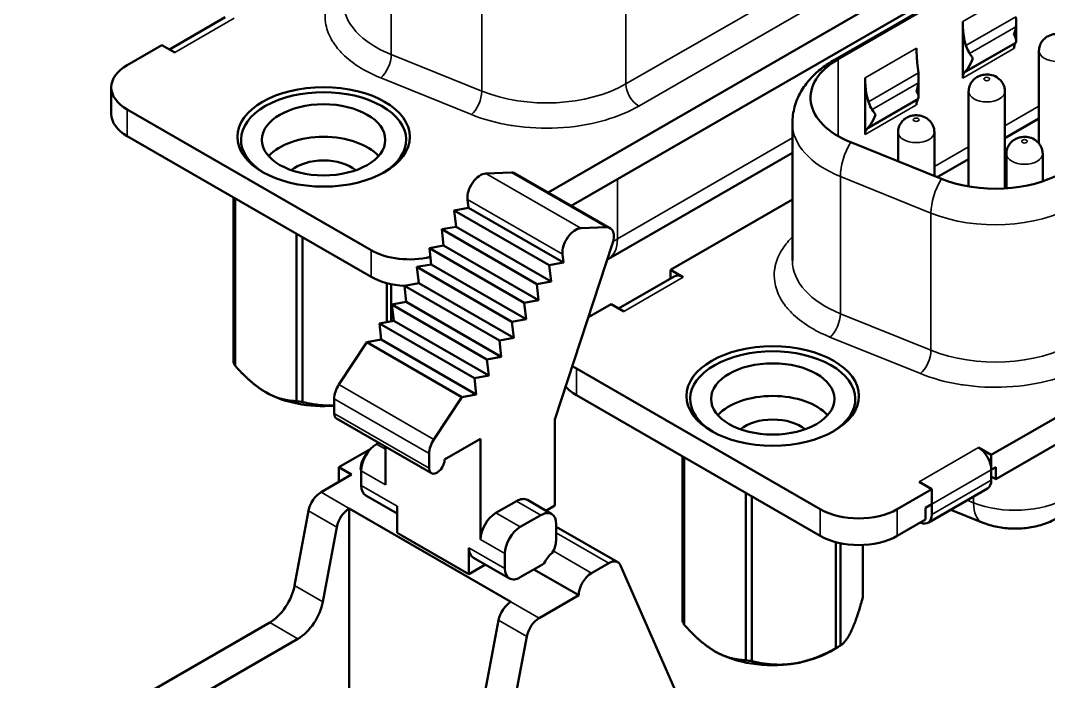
# Model space of a CAD drawing. Header units: millimetres. Extents: x 845 to 2568, y -211 to 570.
# Drawn here: x 1533.04 to 1561.36, y 403.46 to 421.68 of the extents above; entities that cross this region are included whole.
import ezdxf

# ---------------------------------------------------------------- set-up
doc = ezdxf.new("R2010")
doc.units = ezdxf.units.MM
doc.header["$LTSCALE"] = 2
doc.layers.add('외형선(ISO)', color=7, linetype='Continuous', lineweight=50)
doc.layers.add('좁은 외형선(ISO)', color=7, linetype='Continuous', lineweight=35)

msp = doc.modelspace()

# ---------------------------------------------------------------- linework, layer by layer
at = {"layer": '외형선(ISO)'}
for p, q in [((1555.4227, 420.5741), (1563.6959, 425.3506)), ((1555.5692, 420.6193), (1563.8423, 425.3958)), ((1547.5789, 416.9451), (1561.8872, 425.206)), ((1561.7634, 424.3997), (1548.2153, 416.5776)), ((1538.6774, 421.7729), (1537.144, 420.8876)), ((1558.9986, 421.6556), (1558.9986, 420.0943)), ((1560.4714, 421.6391), (1560.4714, 421.1292)), ((1536.9369, 421.0071), (1535.9823, 420.456)), ((1537.2905, 420.803), (1536.9369, 421.0071)), ((1561.1008, 420.8479), (1561.1008, 418.2955)), ((1556.3116, 420.1043), (1556.3116, 418.543)), ((1557.7844, 420.0877), (1557.7844, 419.5779)), ((1535.543, 419.1088), (1535.543, 419.8436)), ((1559.1633, 419.7293), (1559.1633, 417.11)), ((1560.1633, 419.7293), (1560.1633, 417.0555)), ((1535.9823, 419.2313), (1542.6998, 415.3529)), ((1554.3076, 415.0671), (1554.3076, 418.8508)), ((1561.1008, 418.9841), (1560.1633, 418.4428)), ((1557.2188, 418.6066), (1557.2188, 417.8017)), ((1558.2188, 418.6066), (1558.2188, 417.3974)), ((1542.6998, 414.6181), (1535.9823, 418.4964)), ((1558.4117, 417.3194), (1555.9163, 418.3282)), ((1554.3076, 418.0399), (1549.2388, 415.1134)), ((1559.7871, 409.7048), (1574.2615, 418.0616)), ((1560.2028, 418.0106), (1560.2028, 417.058)), ((1561.2028, 418.0106), (1561.2028, 417.249)), ((1559.1633, 417.8655), (1558.2975, 417.3656)), ((1545.8626, 417.4661), (1546.571, 417.4937)), ((1546.6692, 417.4703), (1549.2855, 415.9598)), ((1574.1378, 417.2553), (1559.9108, 409.0414)), ((1538.9078, 412.2642), (1538.9078, 416.8074)), ((1538.9522, 416.7818), (1538.9522, 412.1686)), ((1545.3867, 416.5198), (1545.3606, 416.7512)), ((1554.3076, 416.7475), (1550.9482, 414.8079)), ((1544.9925, 416.4491), (1545.3867, 416.5198)), ((1545.043, 416.0005), (1544.9925, 416.4491)), ((1547.6088, 414.9386), (1544.9925, 416.4491)), ((1545.3867, 416.5198), (1548.0029, 415.0093)), ((1547.4127, 416.5711), (1547.4127, 416.5711)), ((1547.5255, 416.506), (1547.5254, 416.506)), ((1547.5364, 416.4996), (1547.5364, 416.4997)), ((1547.8083, 416.3427), (1547.8083, 416.3427)), ((1540.6492, 411.1888), (1540.6492, 415.802)), ((1544.6489, 415.9299), (1545.043, 416.0005)), ((1547.2652, 414.4194), (1544.6489, 415.9299)), ((1544.6993, 415.4812), (1544.6489, 415.9299)), ((1545.043, 416.0005), (1547.6593, 414.49)), ((1547.0493, 415.7762), (1547.0494, 415.7762)), ((1549.1873, 415.9831), (1548.4789, 415.9555)), ((1540.8149, 415.7063), (1540.8149, 411.1631)), ((1544.3052, 415.4106), (1544.6993, 415.4812)), ((1544.6993, 415.4812), (1547.3156, 413.9707)), ((1549.3536, 415.5322), (1547.7661, 410.6845)), ((1544.3558, 414.9619), (1544.3052, 415.4106)), ((1546.9215, 413.9001), (1544.3052, 415.4106)), ((1547.9769, 415.2406), (1548.0029, 415.0093)), ((1543.9616, 414.8914), (1544.3558, 414.9619)), ((1544.0121, 414.4426), (1543.9616, 414.8914)), ((1546.5779, 413.3808), (1543.9616, 414.8914)), ((1544.3558, 414.9619), (1546.9721, 413.4514)), ((1548.0029, 415.0093), (1547.6088, 414.9386)), ((1547.6088, 414.9386), (1547.6593, 414.49)), ((1551.0518, 414.6285), (1549.5184, 413.7432)), ((1550.9482, 414.8079), (1551.3018, 414.6038)), ((1550.9482, 414.8079), (1550.9482, 414.5687)), ((1543.1331, 413.3697), (1543.1331, 414.4438)), ((1543.2544, 414.4152), (1543.2544, 413.3915)), ((1543.618, 414.3721), (1544.0121, 414.4426)), ((1543.6685, 413.9233), (1543.618, 414.3721)), ((1546.2343, 412.8615), (1543.618, 414.3721)), ((1544.0121, 414.4426), (1546.6284, 412.9321)), ((1547.6593, 414.49), (1547.2652, 414.4194)), ((1547.2652, 414.4194), (1547.3156, 413.9707)), ((1543.2743, 413.8527), (1543.6685, 413.9233)), ((1543.3249, 413.4041), (1543.2743, 413.8527)), ((1545.8906, 412.3422), (1543.2743, 413.8527)), ((1543.6685, 413.9233), (1546.2847, 412.4128)), ((1547.3156, 413.9707), (1546.9215, 413.9001)), ((1546.9215, 413.9001), (1546.9721, 413.4514)), ((1549.3113, 413.8628), (1548.6894, 413.5037)), ((1549.6648, 413.6587), (1549.3113, 413.8628)), ((1542.9307, 413.3335), (1543.3249, 413.4041)), ((1542.9812, 412.8848), (1542.9307, 413.3335)), ((1545.547, 411.823), (1542.9307, 413.3335)), ((1543.3249, 413.4041), (1545.9412, 411.8935)), ((1546.9721, 413.4514), (1546.5779, 413.3808)), ((1546.5779, 413.3808), (1546.6284, 412.9321)), ((1546.6284, 412.9321), (1546.2343, 412.8615)), ((1541.8133, 411.6448), (1542.5871, 412.8141)), ((1542.5871, 412.8141), (1542.9812, 412.8848)), ((1545.2034, 411.3036), (1542.5871, 412.8141)), ((1542.9812, 412.8848), (1545.5975, 411.3743)), ((1546.2343, 412.8615), (1546.2847, 412.4128)), ((1546.2847, 412.4128), (1545.8906, 412.3422)), ((1545.8906, 412.3422), (1545.9412, 411.8935)), ((1548.3567, 412.0869), (1555.0742, 408.2086)), ((1545.9412, 411.8935), (1545.547, 411.823)), ((1545.547, 411.823), (1545.5975, 411.3743)), ((1541.685, 410.8478), (1541.685, 411.2561)), ((1542.5176, 411.2382), (1542.5176, 411.2382)), ((1545.2034, 411.3036), (1544.4296, 410.1343)), ((1545.5975, 411.3743), (1545.2034, 411.3036)), ((1555.0742, 407.4737), (1548.3567, 411.3521)), ((1541.7472, 410.7105), (1544.3634, 409.2)), ((1547.7661, 408.3115), (1547.7661, 410.6845)), ((1544.7256, 409.5822), (1545.7155, 410.1538)), ((1545.7155, 410.1538), (1545.7155, 407.3726)), ((1542.6928, 409.8783), (1541.8089, 409.368)), ((1542.9098, 410.0393), (1542.8517, 410.0058)), ((1543.0992, 408.8831), (1543.0992, 409.9299)), ((1559.4335, 409.9089), (1559.7871, 409.7048)), ((1544.3013, 409.7455), (1544.3013, 409.3373)), ((1551.2821, 405.1199), (1551.2821, 409.6631)), ((1551.3265, 409.6374), (1551.3265, 405.0242)), ((1559.7871, 409.2965), (1559.7871, 409.7048)), ((1541.8089, 409.368), (1541.8089, 408.9597)), ((1541.8089, 409.368), (1542.1624, 409.1639)), ((1542.428, 409.2963), (1542.4099, 409.3067)), ((1542.4275, 408.8627), (1542.4275, 409.2709)), ((1559.9108, 409.368), (1559.7871, 409.2965)), ((1559.7871, 409.2965), (1559.7871, 409.0108)), ((1559.9108, 409.0414), (1559.9108, 409.368)), ((1541.321, 408.678), (1542.1624, 409.1639)), ((1558.1501, 408.7597), (1557.7966, 408.9638)), ((1559.9108, 409.0414), (1559.7871, 409.1128)), ((1553.0236, 404.0444), (1553.0236, 408.6576)), ((1557.1955, 408.2086), (1558.1501, 408.7597)), ((1558.0466, 407.8368), (1559.6835, 408.7819)), ((1558.1501, 408.7597), (1558.1501, 408.3514)), ((1542.5517, 408.588), (1543.4174, 408.0882)), ((1546.1398, 408.1074), (1546.7055, 408.4339)), ((1547.0055, 408.4637), (1547.6773, 408.0759)), ((1553.1893, 408.562), (1553.1893, 404.0188)), ((1540.9772, 408.1668), (1540.5942, 406.1079)), ((1546.5536, 405.657), (1542.0988, 408.229)), ((1542.0988, 400.309), (1542.0988, 408.229)), ((1543.4174, 407.5614), (1543.4174, 408.2911)), ((1547.5177, 408.168), (1547.7661, 408.3115)), ((1558.1501, 408.3514), (1557.9733, 408.2494)), ((1557.9733, 408.2494), (1557.9733, 407.9228)), ((1558.1501, 408.0657), (1558.1501, 408.3514)), ((1559.5389, 407.844), (1558.6686, 408.1959)), ((1546.8115, 407.7196), (1547.3772, 408.0461)), ((1547.8015, 407.8012), (1547.8015, 407.393)), ((1557.9733, 407.9228), (1557.1955, 407.4737)), ((1541.755, 407.7178), (1541.3721, 405.6588)), ((1543.4174, 407.5614), (1545.3973, 406.4183)), ((1547.8015, 407.7273), (1549.4982, 406.7477)), ((1555.5075, 404.3774), (1555.5075, 407.2994)), ((1555.6288, 407.2708), (1555.6288, 404.4475)), ((1545.3973, 406.4183), (1545.3973, 407.148)), ((1546.3873, 406.9847), (1546.3873, 406.5765)), ((1556.25, 405.7859), (1556.25, 407.2226)), ((1545.3973, 406.4183), (1545.8535, 406.6817)), ((1545.5216, 406.8734), (1546.5115, 406.3018)), ((1548.7739, 406.449), (1549.2483, 406.7229)), ((1546.8115, 406.3315), (1547.3772, 406.6581)), ((1548.4203, 405.8366), (1547.1873, 406.5485)), ((1549.576, 406.6569), (1552.4579, 400.0844)), ((1548.4203, 405.8366), (1547.3314, 405.2079)), ((1518.4956, 392.7237), (1539.9068, 405.0855)), ((1546.2098, 405.1458), (1545.8268, 403.0868)), ((1546.9876, 404.6967), (1546.6046, 402.6377)), ((1497.2875, 379.5811), (1540.6846, 404.6364)), ((1555.357, 404.2894), (1555.5692, 404.4118))]:
    msp.add_line(p, q, dxfattribs=at)
for centre, major_axis, ratio, start_param, end_param in [((1560.2714, 422.07), (-0.1302, 0.6953), 0.218386, 3.746559, 4.2564043), ((1559.1401, 421.4168), (-0.1302, 0.6953), 0.218386, 2.1802648, 2.6901101), ((1560.2714, 420.9167), (0.1953, 0.2135), 0.2019062, 5.5517915, 5.7631479), ((1557.4076, 419.5579), (-2.6, 0), 0.5773503, 5.4977871, 7.2431164), ((1537.043, 419.8436), (-1.5, 0), 0.5773503, 5.4977871, 7.0685835), ((1559.1401, 420.2635), (0.1953, 0.2135), 0.2019062, 1.656315, 1.8676714), ((1557.5844, 420.5187), (-0.1302, 0.6953), 0.218386, 3.746559, 4.2564043), ((1541.3917, 418.3944), (2.275, 0), 0.5773503, 5.5195305, 10.1884328), ((1556.4531, 419.8655), (-0.1302, 0.6953), 0.218386, 2.1802648, 2.6901101), ((1557.5844, 419.3654), (0.1953, 0.2135), 0.2019062, 5.5517915, 5.7631479), ((1537.043, 419.1088), (-1.5, 0), 0.5773503, 0, 0.7853982), ((1556.4531, 418.7122), (0.1953, 0.2135), 0.2019062, 1.656315, 1.8676714), ((1541.3917, 417.4962), (-1.7, 0), 0.5773503, 3.616819, 5.807959), ((1541.3917, 417.2039), (-1.08, 0), 0.5773503, 3.7451263, 5.6796516), ((1545.7109, 417.0097), (0.25, 0.433), 0.5773503, 0.341828, 2.4945526), ((1546.4192, 417.0372), (0.25, 0.433), 0.5773503, 0, 0.3413858), ((1559.903, 418.5491), (-2.6, 0), 0.5773503, 0.9599311, 2.3561945), ((1547.0591, 416.645), (0.25, -0.433), 0.5773503, 1.1099203, 1.1101029), ((1548.3272, 415.4992), (0.25, 0.433), 0.5773503, 0.341828, 2.4945526), ((1549.0355, 415.5267), (0.25, 0.433), 0.5773503, 5.0461119, 6.6248868), ((1543.7605, 415.9653), (1.5, 0), 0.5773503, 3.9269908, 5.1039284), ((1543.7605, 415.2304), (1.5, 0), 0.5773503, 3.9269908, 4.6175178), ((1551.3018, 414.1955), (-0.25, 0.433), 0.5773503, 5.4977871, 6.2831853), ((1553.766, 411.25), (2.275, 0), 0.5773503, 5.5195305, 10.1884328), ((1541.3917, 412.5972), (-2.55, 0), 0.5773503, 0.2281579, 0.2954408), ((1549.4173, 412.6993), (1.5, 0), 0.5773503, 3.8186826, 3.9269908), ((1542.0386, 411.4602), (-0.25, -0.433), 0.5773503, 4.617773, 5.4977871), ((1549.4173, 411.9644), (1.5, 0), 0.5773503, 3.5863473, 3.9269908), ((1541.3917, 412.3523), (-2.25, 0), 0.5773503, 0.7853982, 1.7015433), ((1553.766, 410.3519), (-1.7, 0), 0.5773503, 3.616819, 5.807959), ((1541.3917, 412.5972), (-2.55, 0), 0.5773503, 1.2753555, 1.3426384), ((1541.8972, 410.9703), (-0.15, -0.2598), 0.5773503, 5.4977871, 6.2831853), ((1553.766, 410.0596), (-1.08, 0), 0.5773503, 3.7451263, 5.6796516), ((1544.6549, 409.9497), (-0.25, -0.433), 0.5773503, 4.617773, 5.4977871), ((1542.7635, 409.5109), (0.25, 0.433), 0.5773503, 1.0908837, 2.3561945), ((1542.8517, 409.5159), (-0.3, -0.5196), 0.5773503, 3.9269908, 5.4977871), ((1559.4335, 409.5007), (0.25, -0.433), 0.5773503, 0.7853982, 2.3561945), ((1544.5134, 409.4598), (-0.15, -0.2598), 0.5773503, 5.4977871, 8.6393798), ((1559.4335, 409.2149), (0.25, -0.433), 0.5773503, 0, 0.7853982), ((1541.321, 408.2698), (0.25, 0.433), 0.5773503, 0.7853982, 2.1200594), ((1542.8517, 409.1076), (-0.3, -0.5196), 0.5773503, 5.4977871, 6.2831853), ((1546.7056, 407.9442), (0.2999, 0.5195), 0.5773503, 0, 0.7855949), ((1542.0988, 407.8207), (0.25, 0.433), 0.5773503, 0.7853982, 2.1200594), ((1546.1398, 407.6175), (-0.3, -0.5196), 0.5773503, 3.9269908, 5.4977871), ((1547.3773, 407.5563), (0.2999, 0.5195), 0.5773503, 5.4977871, 7.0687802), ((1556.1349, 408.8209), (1.5, 0), 0.5773503, 3.9269908, 5.4977871), ((1557.7966, 408.2698), (0.25, -0.433), 0.5773503, 5.6035746, 7.0685835), ((1546.8115, 407.2297), (-0.3, -0.5196), 0.5773503, 3.9269908, 5.4977871), ((1547.3772, 407.148), (0.3, 0.5196), 0.5773503, 4.7685502, 5.4977871), ((1556.1349, 408.0861), (1.5, 0), 0.5773503, 3.9269908, 5.4977871), ((1545.8216, 407.393), (-0.3, -0.5196), 0.5773503, 5.4977871, 6.2831853), ((1547.7486, 406.6327), (0.25, 0.433), 0.5773503, 0.9415119, 1.6918081), ((1547.3772, 407.148), (0.3, 0.5196), 0.5773503, 3.9269908, 4.1479551), ((1549.2483, 406.3148), (0.2499, 0.4329), 0.5773503, 5.8817652, 7.0685835), ((1546.8115, 406.8214), (-0.3, -0.5196), 0.5773503, 5.4977871, 7.0685835), ((1548.7739, 406.0408), (0.25, 0.433), 0.5773503, 0.7853982, 2.3561945), ((1539.9068, 405.902), (-0.5, -0.866), 0.5773503, 0.7853982, 2.1200594), ((1540.6846, 405.4529), (-0.5, -0.866), 0.5773503, 0.7853982, 2.1200594), ((1546.5536, 405.2488), (0.25, 0.433), 0.5773503, 0.7853982, 2.1200594), ((1547.3314, 404.7997), (0.25, 0.433), 0.5773503, 0.7853982, 2.1200594), ((1553.766, 405.4529), (-2.55, 0), 0.5773503, 0.2281579, 0.2954408), ((1553.766, 405.4529), (-2.55, 0), 0.5773503, 2.322553, 2.3898359), ((1553.766, 405.2079), (-2.25, 0), 0.5773503, 0.7853982, 1.8325957), ((1553.766, 405.2079), (-2.25, 0), 0.5773503, 1.8325957, 2.3561945), ((1553.766, 405.4529), (-2.55, 0), 0.5773503, 1.2753555, 1.3426384)]:
    msp.add_ellipse(centre, major_axis=major_axis, ratio=ratio, start_param=start_param, end_param=end_param, dxfattribs=at)
for centre, major_axis in [((1541.3917, 418.476), (2.375, 0)), ((1541.3917, 418.3944), (1.7, 0)), ((1553.766, 411.3317), (2.375, 0)), ((1553.766, 411.25), (1.7, 0))]:
    msp.add_ellipse(centre, major_axis=major_axis, ratio=0.5773503, dxfattribs=at)
for points, knots in [([(1559.0901, 420.9955), (1559.0599, 421.079), (1559.0406, 421.1716), (1559.006, 421.3998), (1558.9986, 421.5358), (1558.9986, 421.6556)], [0.148006535, 0.148006535, 0.148006535, 0.148006535, 0.17774772, 0.17774772, 0.221755516, 0.221755516, 0.221755516, 0.221755516]), ([(1560.4623, 421.0824), (1560.4702, 421.1007), (1560.4726, 421.12), (1560.4675, 421.186), (1560.4444, 421.2383), (1560.4128, 421.2929)], [-0.043815364, -0.043815364, -0.043815364, -0.043815364, -0.029927728, -0.029927728, 0, 0, 0, 0]), ([(1561.1008, 420.8479), (1561.1008, 420.8957), (1561.1088, 420.9434), (1561.1376, 421.032), (1561.1588, 421.0722), (1561.2104, 421.146), (1561.2415, 421.1771), (1561.3118, 421.2338), (1561.3507, 421.2552), (1561.4379, 421.2926), (1561.4851, 421.3039), (1561.5869, 421.3168), (1561.6412, 421.3156), (1561.753, 421.2958), (1561.8108, 421.2781), (1561.919, 421.2136), (1561.968, 421.1754), (1562.0414, 421.0761), (1562.0679, 421.0264), (1562.0948, 420.9307), (1562.1008, 420.8894), (1562.1008, 420.8479)], [3.9269908, 3.9269908, 3.9269908, 3.9269908, 4.1124002, 4.1124002, 4.3104214, 4.3104214, 4.5478299, 4.5478299, 4.8593371, 4.8593371, 5.2824853, 5.2824853, 5.7958812, 5.7958812, 6.2997898, 6.2997898, 6.665187, 6.665187, 6.9078601, 6.9078601, 7.0685835, 7.0685835, 7.0685835, 7.0685835]), ([(1557.7258, 420.9207), (1557.7258, 420.801), (1557.7349, 420.6659), (1557.7588, 420.4315), (1557.7715, 420.3352), (1557.7781, 420.238)], [0, 0, 0, 0, 0.044007796, 0.044007796, 0.073748981, 0.073748981, 0.073748981, 0.073748981]), ([(1560.4456, 421.0493), (1560.4398, 421.0389), (1560.4338, 421.0263), (1560.4188, 420.9831), (1560.4128, 420.9472), (1560.4128, 420.9108)], [-0.020053326, -0.020053326, -0.020053326, -0.020053326, -0.013347747, -0.013347747, 0, 0, 0, 0]), ([(1555.4227, 420.5741), (1555.3057, 420.5065), (1555.1932, 420.431), (1554.98, 420.2616), (1554.8792, 420.1676), (1554.6943, 419.9582), (1554.6103, 419.8426), (1554.4676, 419.5891), (1554.4092, 419.4511), (1554.3291, 419.1589), (1554.3076, 419.0049), (1554.3076, 418.8508)], [1.57079633, 1.57079633, 1.57079633, 1.57079633, 1.72787596, 1.72787596, 1.88495559, 1.88495559, 2.04203522, 2.04203522, 2.19911486, 2.19911486, 2.35619449, 2.35619449, 2.35619449, 2.35619449]), ([(1559.2815, 420.6397), (1559.2499, 420.5486), (1559.2046, 420.4569), (1559.1299, 420.3448), (1559.1049, 420.3124), (1559.0804, 420.2845)], [-0.190011881, -0.190011881, -0.190011881, -0.190011881, -0.160084153, -0.160084153, -0.146196517, -0.146196517, -0.146196517, -0.146196517]), ([(1556.4031, 419.4441), (1556.3729, 419.5277), (1556.3536, 419.6202), (1556.319, 419.8484), (1556.3116, 419.9845), (1556.3116, 420.1043)], [0.148006535, 0.148006535, 0.148006535, 0.148006535, 0.17774772, 0.17774772, 0.221755516, 0.221755516, 0.221755516, 0.221755516]), ([(1558.9986, 420.0943), (1558.9986, 420.1247), (1559.0024, 420.1553), (1559.0182, 420.2032), (1559.0284, 420.2221), (1559.0417, 420.2387)], [0.150371241, 0.150371241, 0.150371241, 0.150371241, 0.161544156, 0.161544156, 0.170262791, 0.170262791, 0.170262791, 0.170262791]), ([(1559.1633, 419.7293), (1559.1633, 419.7771), (1559.1713, 419.8248), (1559.2001, 419.9134), (1559.2214, 419.9536), (1559.273, 420.0274), (1559.304, 420.0585), (1559.3743, 420.1152), (1559.4132, 420.1366), (1559.5005, 420.174), (1559.5476, 420.1853), (1559.6494, 420.1982), (1559.7037, 420.197), (1559.8156, 420.1772), (1559.8734, 420.1595), (1559.9815, 420.095), (1560.0305, 420.0568), (1560.1039, 419.9575), (1560.1305, 419.9078), (1560.1574, 419.8121), (1560.1633, 419.7708), (1560.1633, 419.7293)], [3.9269908, 3.9269908, 3.9269908, 3.9269908, 4.1124002, 4.1124002, 4.3104214, 4.3104214, 4.5478299, 4.5478299, 4.8593371, 4.8593371, 5.2824853, 5.2824853, 5.7958812, 5.7958812, 6.2997898, 6.2997898, 6.665187, 6.665187, 6.9078601, 6.9078601, 7.0685835, 7.0685835, 7.0685835, 7.0685835]), ([(1557.7753, 419.5311), (1557.7832, 419.5493), (1557.7856, 419.5686), (1557.7805, 419.6347), (1557.7574, 419.6869), (1557.7258, 419.7416)], [-0.043815364, -0.043815364, -0.043815364, -0.043815364, -0.029927728, -0.029927728, 0, 0, 0, 0]), ([(1557.7586, 419.4979), (1557.7528, 419.4876), (1557.7468, 419.475), (1557.7318, 419.4317), (1557.7258, 419.3958), (1557.7258, 419.3595)], [-0.020053326, -0.020053326, -0.020053326, -0.020053326, -0.013347747, -0.013347747, 0, 0, 0, 0]), ([(1556.5945, 419.0884), (1556.5629, 418.9973), (1556.5176, 418.9055), (1556.4429, 418.7934), (1556.4179, 418.7611), (1556.3934, 418.7332)], [-0.190011881, -0.190011881, -0.190011881, -0.190011881, -0.160084153, -0.160084153, -0.146196517, -0.146196517, -0.146196517, -0.146196517]), ([(1557.2188, 418.6066), (1557.2188, 418.6545), (1557.2268, 418.7021), (1557.2556, 418.7907), (1557.2768, 418.8309), (1557.3284, 418.9047), (1557.3595, 418.9358), (1557.4298, 418.9925), (1557.4687, 419.0139), (1557.5559, 419.0513), (1557.603, 419.0626), (1557.7049, 419.0755), (1557.7592, 419.0743), (1557.871, 419.0545), (1557.9288, 419.0368), (1558.037, 418.9723), (1558.086, 418.9341), (1558.1594, 418.8348), (1558.1859, 418.7852), (1558.2128, 418.6894), (1558.2188, 418.6481), (1558.2188, 418.6066)], [3.9269908, 3.9269908, 3.9269908, 3.9269908, 4.1124002, 4.1124002, 4.3104214, 4.3104214, 4.5478299, 4.5478299, 4.8593371, 4.8593371, 5.2824853, 5.2824853, 5.7958812, 5.7958812, 6.2997898, 6.2997898, 6.665187, 6.665187, 6.9078601, 6.9078601, 7.0685835, 7.0685835, 7.0685835, 7.0685835]), ([(1556.3116, 418.543), (1556.3116, 418.5734), (1556.3154, 418.6039), (1556.3312, 418.6519), (1556.3414, 418.6708), (1556.3547, 418.6874)], [0.150371241, 0.150371241, 0.150371241, 0.150371241, 0.161544156, 0.161544156, 0.170262791, 0.170262791, 0.170262791, 0.170262791]), ([(1560.2028, 418.0106), (1560.2028, 418.0584), (1560.2108, 418.106), (1560.2395, 418.1946), (1560.2608, 418.2348), (1560.3124, 418.3087), (1560.3435, 418.3397), (1560.4138, 418.3965), (1560.4527, 418.4179), (1560.5399, 418.4553), (1560.587, 418.4666), (1560.6889, 418.4795), (1560.7432, 418.4783), (1560.855, 418.4585), (1560.9128, 418.4408), (1561.021, 418.3762), (1561.07, 418.338), (1561.1434, 418.2388), (1561.1699, 418.1891), (1561.1968, 418.0934), (1561.2028, 418.052), (1561.2028, 418.0106)], [3.9269908, 3.9269908, 3.9269908, 3.9269908, 4.1124002, 4.1124002, 4.3104214, 4.3104214, 4.5478299, 4.5478299, 4.8593371, 4.8593371, 5.2824853, 5.2824853, 5.7958812, 5.7958812, 6.2997898, 6.2997898, 6.665187, 6.665187, 6.9078601, 6.9078601, 7.0685835, 7.0685835, 7.0685835, 7.0685835]), ([(1559.5389, 407.844), (1559.6765, 407.7884), (1559.8146, 407.7488), (1560.0916, 407.6937), (1560.2304, 407.6784), (1560.5083, 407.67), (1560.6473, 407.6769), (1560.9247, 407.7139), (1561.0632, 407.7439), (1561.3391, 407.8322), (1561.4768, 407.8903), (1561.6132, 407.9691)], [3.3161256, 3.3161256, 3.3161256, 3.3161256, 3.5953783, 3.5953783, 3.8746309, 3.8746309, 4.1538836, 4.1538836, 4.4331363, 4.4331363, 4.712389, 4.712389, 4.712389, 4.712389])]:
    msp.add_open_spline(points, degree=3, knots=knots, dxfattribs=at)
for points in [[(1560.4128, 421.2929), (1560.4365, 421.3611), (1560.4554, 421.4368), (1560.4648, 421.5143)], [(1559.1909, 420.7788), (1559.2265, 420.7274), (1559.2579, 420.6806), (1559.2815, 420.6397)], [(1557.7258, 419.7416), (1557.7495, 419.8097), (1557.7684, 419.8855), (1557.7778, 419.9629)], [(1556.5039, 419.2274), (1556.5395, 419.176), (1556.5709, 419.1293), (1556.5945, 419.0884)], [(1549.2114, 415.0979), (1549.2206, 415.103), (1549.2297, 415.1082), (1549.2388, 415.1134)]]:
    msp.add_open_spline(points, degree=3, dxfattribs=at)
for points, weights in [([(1539.8007, 411.4337), (1539.4029, 411.6634), (1538.9522, 412.1686)], [2.77777777744, 2.77777777744, 2.60416666637]), ([(1540.6492, 411.1888), (1540.1984, 411.2041), (1539.8007, 411.4337)], [2.60416666636, 2.77777777744, 2.77777777744]), ([(1541.685, 411.069), (1541.2753, 411.0512), (1540.8149, 411.1631)], [2.7656056937, 2.7318081246, 2.60416666637]), ([(1556.25, 405.7859), (1556.085, 405.1854), (1555.9394, 404.8717)], [2.60416666636, 2.77777777744, 2.77777777744]), ([(1552.1751, 404.2894), (1551.7773, 404.519), (1551.3265, 405.0242)], [2.77777777744, 2.77777777744, 2.60416666637]), ([(1555.9394, 404.8717), (1555.7938, 404.558), (1555.6288, 404.4475)], [2.77777777744, 2.77777777744, 2.60416666637]), ([(1553.0236, 404.0444), (1552.5728, 404.0597), (1552.1751, 404.2894)], [2.60416666636, 2.77777777744, 2.77777777744]), ([(1555.5075, 404.3774), (1554.8917, 404.0372), (1554.3484, 403.9532)], [2.60416666636, 2.77777777744, 2.77777777744]), ([(1554.3484, 403.9532), (1553.8051, 403.8691), (1553.1893, 404.0188)], [2.77777777744, 2.77777777744, 2.60416666637])]:
    msp.add_rational_spline(points, weights, degree=2, dxfattribs=at)
at = {"layer": '좁은 외형선(ISO)'}
for p, q in [((1543.2552, 420.7454), (1543.2552, 424.529)), ((1549.7207, 419.9371), (1557.2457, 424.2817)), ((1549.7207, 419.9371), (1549.7207, 423.7207)), ((1557.5993, 423.6693), (1550.0742, 419.3247)), ((1545.7506, 423.5202), (1545.7506, 419.7366)), ((1560.4128, 422.4721), (1558.9986, 421.6556)), ((1538.9274, 421.7481), (1537.2905, 420.803)), ((1560.4651, 421.7893), (1559.0901, 420.9955)), ((1560.4648, 421.5143), (1559.1909, 420.7788)), ((1557.7258, 420.9207), (1556.3116, 420.1043)), ((1558.9986, 420.0943), (1560.4128, 420.9108)), ((1559.0417, 420.2387), (1560.4456, 421.0493)), ((1559.0804, 420.2845), (1560.4623, 421.0824)), ((1543.2552, 420.7454), (1545.7506, 419.7366)), ((1555.5692, 418.4964), (1555.5692, 420.6193)), ((1545.4638, 419.0919), (1542.9684, 420.1006)), ((1557.7781, 420.238), (1556.4031, 419.4441)), ((1557.7778, 419.9629), (1556.5039, 419.2274)), ((1556.3547, 418.6874), (1557.7586, 419.4979)), ((1556.3934, 418.7332), (1557.7753, 419.5311)), ((1535.9823, 418.4964), (1535.9823, 419.2313)), ((1556.3116, 418.543), (1557.7258, 419.3595)), ((1561.1008, 419.3223), (1560.1633, 418.781)), ((1554.3076, 418.4458), (1549.4874, 415.6628)), ((1559.1633, 418.2037), (1558.2188, 417.6583)), ((1545.8626, 417.466), (1548.4789, 415.9555)), ((1546.571, 417.4936), (1549.1872, 415.9831)), ((1549.4874, 415.6628), (1549.4874, 417.3121)), ((1555.6296, 413.601), (1555.6296, 417.3846)), ((1555.6296, 417.3846), (1558.1249, 416.3759)), ((1546.8183, 416.9142), (1546.8184, 416.9143)), ((1545.3607, 416.7512), (1547.977, 415.2407)), ((1545.9483, 416.4119), (1545.9483, 416.4119)), ((1558.1249, 416.3759), (1558.1249, 412.5922)), ((1546.6554, 416.0036), (1546.6554, 416.0037)), ((1546.9029, 415.8608), (1546.9029, 415.8608)), ((1542.6998, 415.3529), (1542.6998, 414.6181)), ((1551.3018, 414.6038), (1549.6648, 413.6587)), ((1555.6296, 413.601), (1558.1249, 412.5922)), ((1557.8381, 411.9475), (1555.3428, 412.9563)), ((1548.3567, 411.3521), (1548.3567, 412.0869)), ((1541.8133, 411.6448), (1544.4296, 410.1343)), ((1541.685, 411.2561), (1544.3013, 409.7455)), ((1541.685, 410.8478), (1544.3013, 409.3373)), ((1542.8517, 410.0058), (1543.0992, 409.8629)), ((1557.7966, 408.9638), (1559.4335, 409.9089)), ((1542.4275, 409.2709), (1543.0992, 408.8831)), ((1558.1501, 408.3514), (1559.7871, 409.2965)), ((1559.7871, 409.0108), (1558.1501, 408.0657)), ((1542.0988, 408.229), (1541.321, 408.678)), ((1542.4275, 408.8627), (1543.4174, 408.2911)), ((1546.7055, 408.4339), (1547.3772, 408.0461)), ((1559.3004, 408.389), (1559.1255, 408.4597)), ((1559.3004, 408.5607), (1559.3004, 408.389)), ((1541.755, 407.7178), (1540.9772, 408.1668)), ((1546.1398, 408.1074), (1546.8115, 407.7196)), ((1555.0742, 408.2086), (1555.0742, 407.4737)), ((1557.1955, 407.4737), (1557.1955, 408.2086)), ((1549.2483, 406.7229), (1547.8015, 407.5582)), ((1545.7155, 407.3726), (1546.3873, 406.9847)), ((1545.3973, 407.148), (1546.3873, 406.5765)), ((1548.7739, 406.449), (1547.7201, 407.0574)), ((1541.3721, 405.6588), (1540.5942, 406.1079)), ((1547.3314, 405.2079), (1546.5536, 405.657)), ((1540.6846, 404.6364), (1539.9068, 405.0855)), ((1546.9876, 404.6967), (1546.2098, 405.1458))]:
    msp.add_line(p, q, dxfattribs=at)
for centre, major_axis, ratio, start_param, end_param in [((1545.0333, 422.2115), (-3.1, 0), 0.5773503, 0, 0.9599311), ((1561.6008, 420.8479), (0.5, 0), 0.5773503, 3.1415927, 6.2831853), ((1542.9684, 420.5089), (-0.1874, -0.4636), 0.4683232, 0.7121179, 2.2829142), ((1555.9227, 419.7081), (-0.5, 0.866), 0.5773503, 6.0213859, 6.2831853), ((1545.4638, 419.5001), (-0.1874, -0.4636), 0.4683232, 0.7121179, 2.2829142), ((1547.5286, 421.2027), (3.1, 0), 0.5773503, 4.1015237, 5.4977871), ((1550.0742, 419.733), (0.25, -0.433), 0.5773503, 3.9269908, 5.4977871), ((1559.6633, 419.7293), (0.5, 0), 0.5773503, 3.1415927, 6.2831853), ((1557.4076, 418.8508), (-3.1, 0), 0.5773503, 0, 0.9599311), ((1557.7188, 418.6066), (0.5, 0), 0.5773503, 3.1415927, 6.2831853), ((1556.2031, 417.8576), (0.3748, 0.9271), 0.4683232, 1.2357167, 2.2829142), ((1560.7028, 418.0106), (0.5, 0), 0.5773503, 3.1415927, 6.2831853), ((1558.6985, 416.8488), (0.3748, 0.9271), 0.4683232, 1.2357167, 2.2829142), ((1559.903, 417.842), (-3.1, 0), 0.5773503, 0.9599311, 2.3561945), ((1548.6388, 416.1527), (0.6, -1.0392), 0.5773503, 0, 0.7853982), ((1548.0731, 416.4793), (2, 0), 0.5773503, 5.4201728, 5.4977871), ((1548.0731, 416.4793), (2, 0), 0.5773503, 4.5828709, 4.5829373), ((1557.4076, 415.0671), (-3.1, 0), 0.5773503, 0, 0.9599311), ((1555.3428, 413.3646), (-0.1874, -0.4636), 0.4683232, 0.7121179, 2.2829142), ((1559.903, 414.0583), (3.1, 0), 0.5773503, 4.1015237, 5.4977871), ((1557.8381, 412.3558), (-0.1874, -0.4636), 0.4683232, 0.7121179, 2.2829142), ((1560.4475, 409.3349), (2, 0), 0.5773503, 4.1015237, 5.4977871), ((1559.9887, 408.9566), (-0.4498, -1.1125), 0.4683232, 5.4245069, 6.2831853)]:
    msp.add_ellipse(centre, major_axis=major_axis, ratio=ratio, start_param=start_param, end_param=end_param, dxfattribs=at)
for centre in [(1559.6633, 420.0723), (1557.7188, 418.9496), (1560.7028, 418.3535)]:
    msp.add_ellipse(centre, major_axis=(0.08, 0), ratio=0.5773503, dxfattribs=at)
for points, knots in [([(1542.9684, 420.1006), (1542.8088, 420.1652), (1542.6596, 420.2366), (1542.5208, 420.3147), (1542.4745, 420.3407), (1542.4305, 420.3668), (1542.3855, 420.395), (1542.2055, 420.5078), (1542.0485, 420.6312), (1541.9156, 420.764), (1541.816, 420.8636), (1541.7314, 420.9672), (1541.6617, 421.0746), (1541.6385, 421.1105), (1541.6164, 421.1477), (1541.5971, 421.1834), (1541.5197, 421.3263), (1541.4696, 421.4729), (1541.447, 421.6221), (1541.43, 421.7339), (1541.4288, 421.8457), (1541.4432, 421.9574), (1541.448, 421.9947), (1541.4544, 422.0311), (1541.4629, 422.0691), (1541.4968, 422.2212), (1541.5595, 422.3699), (1541.6504, 422.5141), (1541.7185, 422.6222), (1541.8016, 422.7262), (1541.8994, 422.8261), (1541.9104, 422.8373), (1541.9218, 422.8487), (1541.9333, 422.8599)], [0, 0, 0, 0, 0.09375, 0.09375, 0.09375, 0.125, 0.125, 0.125, 0.25, 0.25, 0.25, 0.34375, 0.34375, 0.34375, 0.375, 0.375, 0.375, 0.5, 0.5, 0.5, 0.59375, 0.59375, 0.59375, 0.625, 0.625, 0.625, 0.75, 0.75, 0.75, 0.84375, 0.84375, 0.84375, 0.85433225, 0.85433225, 0.85433225, 0.85433225]), ([(1550.0742, 419.3247), (1549.8025, 419.1679), (1549.4958, 419.0398), (1549.1545, 418.94), (1549.1317, 418.9334), (1549.1103, 418.9273), (1549.0857, 418.9205), (1548.6923, 418.8115), (1548.2772, 418.7459), (1547.8424, 418.7239), (1547.4348, 418.7033), (1547.0333, 418.7223), (1546.6378, 418.7806), (1546.6115, 418.7845), (1546.5834, 418.7888), (1546.5588, 418.7928), (1546.1648, 418.8564), (1545.7998, 418.9561), (1545.4638, 419.0919)], [0, 0, 0, 0, 0.234375, 0.234375, 0.234375, 0.25, 0.25, 0.25, 0.5, 0.5, 0.5, 0.734375, 0.734375, 0.734375, 0.75, 0.75, 0.75, 1, 1, 1, 1]), ([(1555.3428, 412.9563), (1555.1832, 413.0209), (1555.034, 413.0922), (1554.8952, 413.1703), (1554.8489, 413.1963), (1554.8049, 413.2225), (1554.7599, 413.2507), (1554.5798, 413.3635), (1554.4228, 413.4868), (1554.29, 413.6197), (1554.1903, 413.7193), (1554.1057, 413.8228), (1554.0361, 413.9303), (1554.0128, 413.9661), (1553.9908, 414.0034), (1553.9714, 414.0391), (1553.8941, 414.182), (1553.844, 414.3286), (1553.8214, 414.4777), (1553.8044, 414.5896), (1553.8032, 414.7014), (1553.8176, 414.8131), (1553.8224, 414.8503), (1553.8287, 414.8867), (1553.8372, 414.9248), (1553.8712, 415.0769), (1553.9339, 415.2256), (1554.0248, 415.3698), (1554.0929, 415.4779), (1554.1759, 415.5818), (1554.2737, 415.6817), (1554.2848, 415.693), (1554.2961, 415.7043), (1554.3077, 415.7156)], [0, 0, 0, 0, 0.09375, 0.09375, 0.09375, 0.125, 0.125, 0.125, 0.25, 0.25, 0.25, 0.34375, 0.34375, 0.34375, 0.375, 0.375, 0.375, 0.5, 0.5, 0.5, 0.59375, 0.59375, 0.59375, 0.625, 0.625, 0.625, 0.75, 0.75, 0.75, 0.84375, 0.84375, 0.84375, 0.85433225, 0.85433225, 0.85433225, 0.85433225]), ([(1562.4486, 412.1804), (1562.1768, 412.0236), (1561.8702, 411.8954), (1561.5289, 411.7957), (1561.5061, 411.789), (1561.4847, 411.7829), (1561.4601, 411.7761), (1561.0666, 411.6671), (1560.6515, 411.6015), (1560.2168, 411.5796), (1559.8092, 411.5589), (1559.4077, 411.5779), (1559.0122, 411.6363), (1558.9858, 411.6402), (1558.9578, 411.6445), (1558.9332, 411.6485), (1558.5392, 411.7121), (1558.1742, 411.8117), (1557.8381, 411.9475)], [0, 0, 0, 0, 0.234375, 0.234375, 0.234375, 0.25, 0.25, 0.25, 0.5, 0.5, 0.5, 0.734375, 0.734375, 0.734375, 0.75, 0.75, 0.75, 1, 1, 1, 1])]:
    msp.add_open_spline(points, degree=3, knots=knots, dxfattribs=at)

doc.saveas('drawing.dxf')
